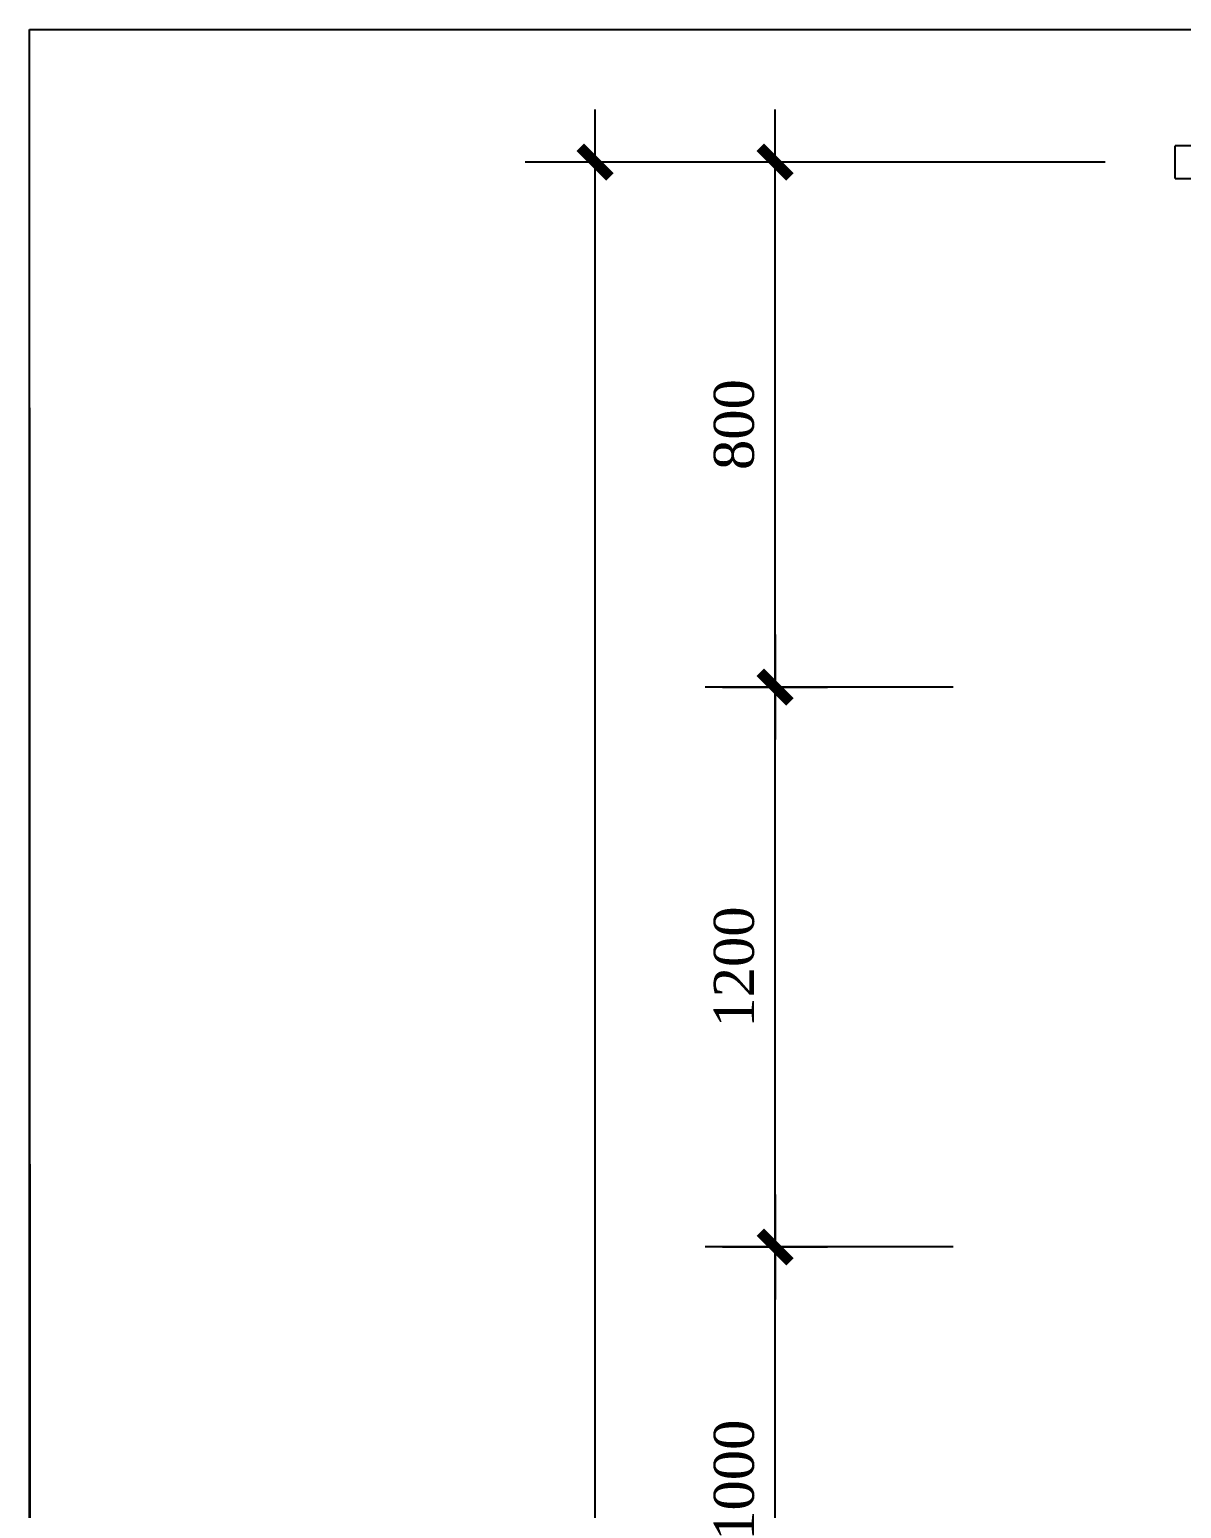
# Model space of a CAD drawing. Header units: inches. Extents: x -246336 to 136055, y -106871 to 69513.
# Drawn here: x -4888 to -2419, y 66343 to 69513 of the extents above; entities that cross this region are included whole.
import ezdxf

# ---------------------------------------------------------------- set-up
doc = ezdxf.new("R2010")
doc.units = ezdxf.units.IN
doc.header["$MEASUREMENT"] = 0
doc.layers.add('XA-TT1', color=7, linetype='Continuous')
doc.styles.get("Standard").update_dxf_attribs({"font": 'VNTIME_0.TTF', "height": 86})
doc.dimstyles.new('TAM', dxfattribs={"dimscale": 75, "dimtxt": 2, "dimasz": 2, "dimexe": 3, "dimexo": 2, "dimgap": 1, "dimtad": 0, "dimtoh": 1, "dimdec": 0, "dimdsep": 46, "dimtxsty": 'Standard', "dimblk1": 'OBLIQUE', "dimblk2": 'OBLIQUE', "dimsah": 1, "dimcen": -1, "dimdle": 3, "dimclrd": 251, "dimclre": 251, "dimadec": 0, "dimazin": 0, "dimtfac": 1, "dimtdec": 0, "dimtmove": 0, "dimatfit": 3, "dimldrblk": 'OBLIQUE', "dimfxl": 1, "dimtvp": 1, "dimtolj": 1, "dimtzin": 0, "dimarcsym": 0})

# ---------------------------------------------------------------- blocks, each defined once
blk = doc.blocks.new('KH')
at = {"color": 9}
for p, q in [((0, -2.5), (0, 2.5)), ((-2.5, 0), (2.5, 0))]:
    blk.add_line(p, q, dxfattribs=at)
at = {"color": 3, "const_width": 0.5}
blk.add_lwpolyline([(-0.707, -0.707), (0.707, 0.707)], dxfattribs=at)
blk = doc.blocks.new('*D19')
at = {"layer": 'Defpoints', "color": 0}
for p in [(-3289.9, 66903.9), (-2758.2, 66903.9), (-2758.2, 65903.9)]:
    blk.add_point(p, dxfattribs=at)
at = {"layer": 'XA-TT1', "color": 251, "lineweight": -2}
for p, q in [((-2908.2, 66903.9), (-3439.9, 66903.9)), ((-3289.9, 65948.9), (-3289.9, 66858.9)), ((-2908.2, 65903.9), (-3439.9, 65903.9))]:
    blk.add_line(p, q, dxfattribs=at)
at = {"layer": 'XA-TT1', "color": 251, "lineweight": -2, "xscale": 45, "yscale": 45, "zscale": 45}
for p, rotation in [((-3289.9, 66903.9), 90), ((-3289.9, 65903.9), 270)]:
    blk.add_blockref('KH', p, dxfattribs=dict(at, rotation=rotation))
at = {"layer": 'XA-TT1', "color": 0, "insert": (-3377.7, 66403.9), "char_height": 86, "attachment_point": 5, "rotation": 90}
blk.add_mtext('\\A1;1000', dxfattribs=at)
blk = doc.blocks.new('_OBLIQUE')
at = {"color": 0, "linetype": 'ByBlock'}
blk.add_line((-0.5, -0.5), (0.5, 0.5), dxfattribs=at)
blk = doc.blocks.new('*D18')
at = {"layer": 'Defpoints', "color": 0}
for p in [(-3289.9, 68103.9), (-2758.2, 68103.9), (-2758.2, 66903.9)]:
    blk.add_point(p, dxfattribs=at)
at = {"layer": 'XA-TT1', "color": 251, "lineweight": -2}
for p, q in [((-2908.2, 68103.9), (-3439.9, 68103.9)), ((-3289.9, 66948.9), (-3289.9, 68058.9)), ((-2908.2, 66903.9), (-3439.9, 66903.9))]:
    blk.add_line(p, q, dxfattribs=at)
at = {"layer": 'XA-TT1', "color": 251, "lineweight": -2, "xscale": 45, "yscale": 45, "zscale": 45}
for p, rotation in [((-3289.9, 68103.9), 90), ((-3289.9, 66903.9), 270)]:
    blk.add_blockref('KH', p, dxfattribs=dict(at, rotation=rotation))
at = {"layer": 'XA-TT1', "color": 0, "insert": (-3377.7, 67503.9), "char_height": 86, "attachment_point": 5, "rotation": 90}
blk.add_mtext('\\A1;1200', dxfattribs=at)
blk = doc.blocks.new('*D17')
at = {"layer": 'Defpoints', "color": 0}
for p in [(-3289.9, 69229.3), (-2432.4, 69229.3), (-2758.2, 68103.9)]:
    blk.add_point(p, dxfattribs=at)
at = {"layer": 'XA-TT1', "color": 251, "lineweight": -2}
for p, q in [((-2582.4, 69229.3), (-3439.9, 69229.3)), ((-3289.9, 68148.9), (-3289.9, 69184.3)), ((-2908.2, 68103.9), (-3439.9, 68103.9))]:
    blk.add_line(p, q, dxfattribs=at)
at = {"layer": 'XA-TT1', "color": 251, "lineweight": -2, "xscale": 45, "yscale": 45, "zscale": 45}
for p, rotation in [((-3289.9, 69229.3), 90), ((-3289.9, 68103.9), 270)]:
    blk.add_blockref('KH', p, dxfattribs=dict(at, rotation=rotation))
at = {"layer": 'XA-TT1', "color": 0, "insert": (-3377.7, 68666.6), "char_height": 86, "attachment_point": 5, "rotation": 90}
blk.add_mtext('\\A1;800', dxfattribs=at)
blk = doc.blocks.new('*D14')
at = {"layer": 'Defpoints', "color": 0}
for p in [(-3676, 69229.3), (-2432.4, 69229.3), (-3456.8, 58403.9)]:
    blk.add_point(p, dxfattribs=at)
at = {"layer": 'XA-TT1', "color": 251, "lineweight": -2}
for p, q in [((-2582.4, 69229.3), (-3826, 69229.3)), ((-3676, 58448.9), (-3676, 69184.3)), ((-3606.8, 58403.9), (-3826, 58403.9))]:
    blk.add_line(p, q, dxfattribs=at)
at = {"layer": 'XA-TT1', "color": 251, "lineweight": -2, "xscale": 45, "yscale": 45, "zscale": 45}
for p, rotation in [((-3676, 69229.3), 90), ((-3676, 58403.9), 270)]:
    blk.add_blockref('KH', p, dxfattribs=dict(at, rotation=rotation))
at = {"layer": 'XA-TT1', "color": 0, "insert": (-3763.8, 63816.6), "char_height": 86, "attachment_point": 5, "rotation": 90}
blk.add_mtext('\\A1;10300', dxfattribs=at)

msp = doc.modelspace()

# ---------------------------------------------------------------- linework, layer by layer
at = {"color": 1}
for p, q in [((-4888.29, 52013.263), (-4888.29, 69513.263)), ((-4888.29, 69513.263), (6361.71, 69513.263))]:
    msp.add_line(p, q, dxfattribs=at)
at = {"layer": 'XA-TT1'}
for p, q in [((-4888.29, 69513.263), (6361.71, 69513.263)), ((-4882.04, 52013.263), (-4888.29, 69513.263)), ((-2432.427, 69194.263), (-2432.427, 69264.263))]:
    msp.add_line(p, q, dxfattribs=at)
at = {"layer": 'XA-TT1', "color": 7, "flags": 128}
for points in [[(-2376.146, 69264.263), (-2432.427, 69264.263)], [(-2432.427, 69194.263), (-2377.626, 69194.263)]]:
    msp.add_lwpolyline(points, dxfattribs=at)

# ---------------------------------------------------------------- dimensions: what is measured, and where the dimension line sits
at = {"layer": 'XA-TT1'}
for base, p1, text, picture, middle in [((-3676.03, 69229.263), (-3456.771, 58403.881), '10300', '*D14', (-3763.832, 63816.572)), ((-3289.86, 69229.263), (-2758.208, 68103.881), '800', '*D17', (-3377.662, 68666.572))]:
    dim = msp.add_linear_dim(base=base, p1=p1, p2=(-2432.427, 69229.263), angle=90, text=text, dimstyle='TAM', override={"dimtxt": 1.2, "dimasz": 0.6, "dimexe": 2, "dimblk1": 'KH', "dimblk2": 'KH'}, dxfattribs=at)
    dim.commit()
    dim.dimension.update_dxf_attribs({"geometry": picture, "text_midpoint": middle})
for base, p1, p2, picture, middle in [((-3289.86, 68103.881), (-2758.208, 66903.881), (-2758.208, 68103.881), '*D18', (-3377.662, 67503.881)), ((-3289.86, 66903.881), (-2758.208, 65903.881), (-2758.208, 66903.881), '*D19', (-3377.662, 66403.881))]:
    dim = msp.add_linear_dim(base=base, p1=p1, p2=p2, angle=90, dimstyle='TAM', override={"dimtxt": 1.2, "dimasz": 0.6, "dimexe": 2, "dimblk1": 'KH', "dimblk2": 'KH'}, dxfattribs=at)
    dim.commit()
    dim.dimension.update_dxf_attribs({"geometry": picture, "text_midpoint": middle})

doc.saveas('drawing.dxf')
